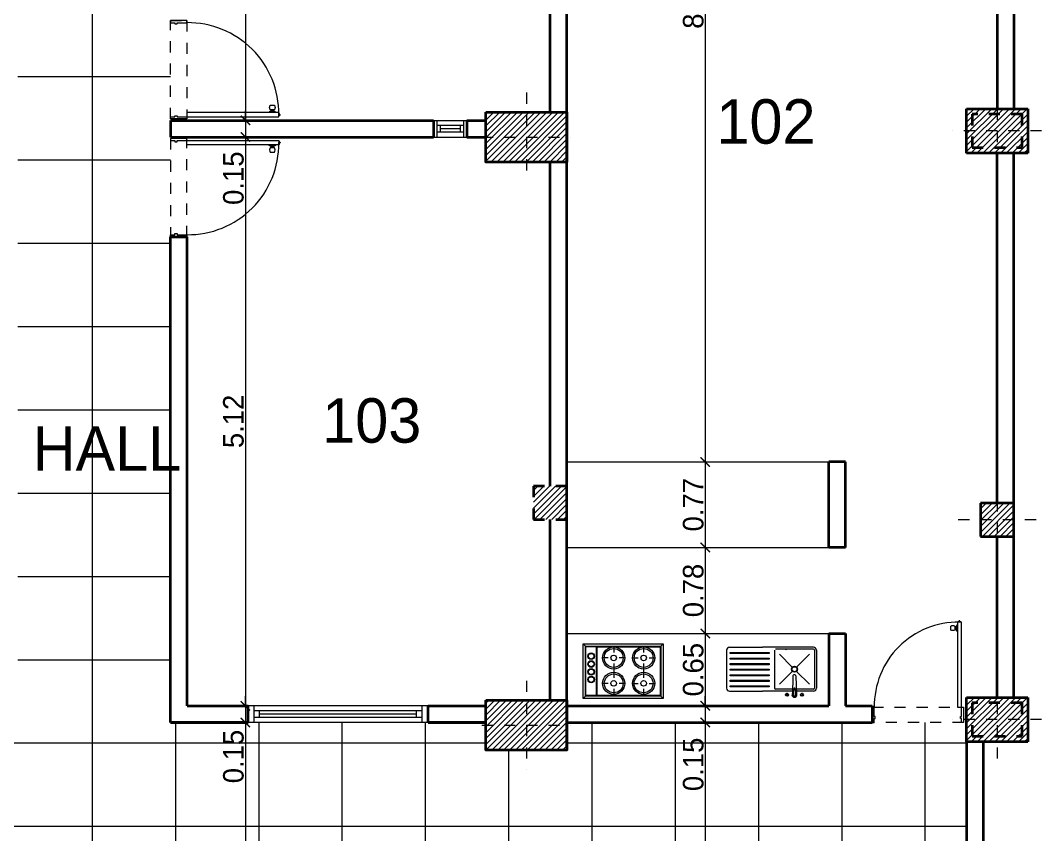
# Model space of a CAD drawing. Header units: millimetres. Extents: x 189.5 to 285.5, y -15 to 51.
# Drawn here: x 243.07 to 252.26, y 28.8 to 36.13 of the extents above; entities that cross this region are included whole.
import ezdxf
from ezdxf.enums import TextEntityAlignment as Align

# ---------------------------------------------------------------- set-up
doc = ezdxf.new("R2010")
doc.units = ezdxf.units.MM
doc.header["$LTSCALE"] = 0.005
doc.header["$MEASUREMENT"] = 0
doc.linetypes.add('ACAD_ISO02W100', pattern=[15, 12, -3])
doc.linetypes.add('ACAD_ISO10W100', pattern=[18, 12, -3, 0, -3])
for name, color, linetype, lineweight in [('Aux', 1, 'Continuous', 9), ('columna', 6, 'Continuous', 40), ('cotas', 1, 'Continuous', 15), ('ejes', 1, 'ACAD_ISO10W100', 9), ('Hatch', 11, 'Continuous', 9), ('muebles', 2, 'Continuous', 20), ('muro', 5, 'Continuous', 40), ('proy', 1, 'ACAD_ISO02W100', 9), ('pu-ven', 2, 'Continuous', 20), ('reforzamiento', 5, 'ACAD_ISO10W100', 40)]:
    doc.layers.add(name, color=color, linetype=linetype, lineweight=lineweight)
doc.layers.add('text', color=1, linetype='Continuous')
doc.styles.get("Standard").update_dxf_attribs({"font": 'ERASMD.TTF', "height": 0.185})
doc.dimstyles.get("Standard").update_dxf_attribs({"dimtxt": 0.15, "dimasz": 0.085, "dimexe": 0.07, "dimexo": 0.4, "dimgap": 0.015, "dimtad": 1, "dimzin": 1, "dimdsep": 46, "dimtxsty": 'Standard', "dimblk": 'ARCHTICK', "dimcen": 0, "dimclrd": 256, "dimclre": 256, "dimclrt": 2, "dimadec": 0, "dimazin": 0, "dimtfac": 1, "dimtix": 1, "dimtmove": 0, "dimatfit": 0, "dimfxl": 1, "dimlwd": -1, "dimlwe": -1, "dimarcsym": 0})
pattern_1 = [(45, (-337.533465, 81.375706), (-0.0265165043, 0.0265165043), [])]

# ---------------------------------------------------------------- blocks, each defined once
blk = doc.blocks.new('_ArchTick')
at = {"color": 0, "linetype": 'ByBlock', "const_width": 0.15}
blk.add_lwpolyline([(-0.5, -0.5), (0.5, 0.5)], dxfattribs=at)
blk = doc.blocks.new('*D171')
at = {"layer": 'cotas', "transparency": 16777216}
for p, q in [((249.2253, 40.4363), (249.3052, 40.4363)), ((249.2352, 40.4363), (249.2352, 32.1563)), ((249.1315, 32.1563), (249.3052, 32.1563))]:
    blk.add_line(p, q, dxfattribs=at)
at = {"layer": 'Defpoints', "color": 0, "transparency": 16777216}
for p in [(248.8253, 40.4363), (248.7315, 32.1563), (249.2352, 32.1563)]:
    blk.add_point(p, dxfattribs=at)
at = {"layer": 'cotas', "transparency": 16777216, "xscale": 0.085, "yscale": 0.085, "zscale": 0.085}
for p, rotation in [((249.2352, 40.4363), 90), ((249.2352, 32.1563), 270)]:
    blk.add_blockref('_ArchTick', p, dxfattribs=dict(at, rotation=rotation))
at = {"layer": 'cotas', "color": 2, "transparency": 16777216, "insert": (249.1277, 36.2963), "char_height": 0.185, "attachment_point": 5, "rotation": 90}
blk.add_mtext('8.28', dxfattribs=at)
blk = doc.blocks.new('*D172')
at = {"layer": 'cotas', "transparency": 16777216}
for p, q in [((249.1315, 32.1563), (249.3052, 32.1563)), ((249.2352, 32.1563), (249.2352, 31.3863)), ((249.1315, 31.3863), (249.3052, 31.3863))]:
    blk.add_line(p, q, dxfattribs=at)
at = {"layer": 'Defpoints', "color": 0, "transparency": 16777216}
for p in [(248.7315, 32.1563), (248.7315, 31.3863), (249.2352, 31.3863)]:
    blk.add_point(p, dxfattribs=at)
at = {"layer": 'cotas', "transparency": 16777216, "xscale": 0.085, "yscale": 0.085, "zscale": 0.085}
for p, rotation in [((249.2352, 32.1563), 90), ((249.2352, 31.3863), 270)]:
    blk.add_blockref('_ArchTick', p, dxfattribs=dict(at, rotation=rotation))
at = {"layer": 'cotas', "color": 2, "transparency": 16777216, "insert": (249.1277, 31.7713), "char_height": 0.185, "attachment_point": 5, "rotation": 90}
blk.add_mtext('0.77', dxfattribs=at)
blk = doc.blocks.new('*D173')
at = {"layer": 'cotas', "transparency": 16777216}
for p, q in [((249.1315, 31.3863), (249.3052, 31.3863)), ((249.2352, 31.3863), (249.2352, 30.6113)), ((249.1315, 30.6113), (249.3052, 30.6113))]:
    blk.add_line(p, q, dxfattribs=at)
at = {"layer": 'Defpoints', "color": 0, "transparency": 16777216}
for p in [(248.7315, 31.3863), (248.7315, 30.6113), (249.2352, 30.6113)]:
    blk.add_point(p, dxfattribs=at)
at = {"layer": 'cotas', "transparency": 16777216, "xscale": 0.085, "yscale": 0.085, "zscale": 0.085}
for p, rotation in [((249.2352, 31.3863), 90), ((249.2352, 30.6113), 270)]:
    blk.add_blockref('_ArchTick', p, dxfattribs=dict(at, rotation=rotation))
at = {"layer": 'cotas', "color": 2, "transparency": 16777216, "insert": (249.1277, 30.9988), "char_height": 0.185, "attachment_point": 5, "rotation": 90}
blk.add_mtext('0.78', dxfattribs=at)
blk = doc.blocks.new('*D174')
at = {"layer": 'cotas', "transparency": 16777216}
for p, q in [((249.1315, 30.6113), (249.3052, 30.6113)), ((249.2352, 30.6113), (249.2352, 29.9613)), ((249.1315, 29.9613), (249.3052, 29.9613))]:
    blk.add_line(p, q, dxfattribs=at)
at = {"layer": 'Defpoints', "color": 0, "transparency": 16777216}
for p in [(248.7315, 30.6113), (248.7315, 29.9613), (249.2352, 29.9613)]:
    blk.add_point(p, dxfattribs=at)
at = {"layer": 'cotas', "transparency": 16777216, "xscale": 0.085, "yscale": 0.085, "zscale": 0.085}
for p, rotation in [((249.2352, 30.6113), 90), ((249.2352, 29.9613), 270)]:
    blk.add_blockref('_ArchTick', p, dxfattribs=dict(at, rotation=rotation))
at = {"layer": 'cotas', "color": 2, "transparency": 16777216, "insert": (249.1277, 30.2863), "char_height": 0.185, "attachment_point": 5, "rotation": 90}
blk.add_mtext('0.65', dxfattribs=at)
blk = doc.blocks.new('*D175')
at = {"layer": 'cotas', "transparency": 16777216}
for p, q in [((249.2352, 29.9613), (249.2352, 30.0463)), ((249.1315, 29.9613), (249.3052, 29.9613)), ((249.2352, 29.9613), (249.2352, 29.8113)), ((249.1315, 29.8113), (249.3052, 29.8113)), ((249.2352, 29.8113), (249.2352, 29.7263))]:
    blk.add_line(p, q, dxfattribs=at)
at = {"layer": 'Defpoints', "color": 0, "transparency": 16777216}
for p in [(248.7315, 29.9613), (248.7315, 29.8113), (249.2352, 29.8113)]:
    blk.add_point(p, dxfattribs=at)
at = {"layer": 'cotas', "transparency": 16777216, "xscale": 0.085, "yscale": 0.085, "zscale": 0.085}
for p, rotation in [((249.2352, 29.9613), 270), ((249.2352, 29.8113), 90)]:
    blk.add_blockref('_ArchTick', p, dxfattribs=dict(at, rotation=rotation))
at = {"layer": 'cotas', "color": 2, "transparency": 16777216, "insert": (249.1277, 29.4339), "char_height": 0.185, "attachment_point": 5, "rotation": 90}
blk.add_mtext('0.15', dxfattribs=at)
blk = doc.blocks.new('*D176')
at = {"layer": 'cotas', "transparency": 16777216}
for p, q in [((249.1315, 29.8113), (249.3052, 29.8113)), ((249.2352, 29.8113), (249.2352, 26.8806)), ((248.639, 26.8806), (249.3052, 26.8806))]:
    blk.add_line(p, q, dxfattribs=at)
at = {"layer": 'Defpoints', "color": 0, "transparency": 16777216}
for p in [(248.7315, 29.8113), (248.239, 26.8806), (249.2352, 26.8806)]:
    blk.add_point(p, dxfattribs=at)
at = {"layer": 'cotas', "transparency": 16777216, "xscale": 0.085, "yscale": 0.085, "zscale": 0.085}
for p, rotation in [((249.2352, 29.8113), 90), ((249.2352, 26.8806), 270)]:
    blk.add_blockref('_ArchTick', p, dxfattribs=dict(at, rotation=rotation))
at = {"layer": 'cotas', "color": 2, "transparency": 16777216, "insert": (249.1277, 28.3459), "char_height": 0.185, "attachment_point": 5, "rotation": 90}
blk.add_mtext('2.93', dxfattribs=at)
blk = doc.blocks.new('*D180')
at = {"layer": 'cotas', "transparency": 16777216}
for p, q in [((245.0943, 40.4363), (245.0943, 35.2313)), ((245.2296, 40.4363), (245.1643, 40.4363)), ((245.2047, 35.2313), (245.1643, 35.2313))]:
    blk.add_line(p, q, dxfattribs=at)
at = {"layer": 'Defpoints', "color": 0, "transparency": 16777216}
for p in [(244.8296, 40.4363), (244.8047, 35.2313), (245.0943, 35.2313)]:
    blk.add_point(p, dxfattribs=at)
at = {"layer": 'cotas', "transparency": 16777216, "xscale": 0.085, "yscale": 0.085, "zscale": 0.085}
for p, rotation in [((245.0943, 40.4363), 90), ((245.0943, 35.2313), 270)]:
    blk.add_blockref('_ArchTick', p, dxfattribs=dict(at, rotation=rotation))
at = {"layer": 'cotas', "color": 2, "transparency": 16777216, "insert": (244.9868, 37.5409), "char_height": 0.185, "attachment_point": 5, "rotation": 90}
blk.add_mtext('5.21', dxfattribs=at)
blk = doc.blocks.new('*D181')
at = {"layer": 'cotas', "transparency": 16777216}
for p, q in [((245.0943, 35.2313), (245.0943, 35.3163)), ((245.0943, 35.2313), (245.0943, 35.0813)), ((245.2047, 35.2313), (245.1643, 35.2313)), ((245.0943, 35.0813), (245.0943, 34.9963)), ((245.2047, 35.0813), (245.1643, 35.0813))]:
    blk.add_line(p, q, dxfattribs=at)
at = {"layer": 'Defpoints', "color": 0, "transparency": 16777216}
for p in [(244.8047, 35.2313), (244.8047, 35.0813), (245.0943, 35.0813)]:
    blk.add_point(p, dxfattribs=at)
at = {"layer": 'cotas', "transparency": 16777216, "xscale": 0.085, "yscale": 0.085, "zscale": 0.085}
for p, rotation in [((245.0943, 35.2313), 270), ((245.0943, 35.0813), 90)]:
    blk.add_blockref('_ArchTick', p, dxfattribs=dict(at, rotation=rotation))
at = {"layer": 'cotas', "color": 2, "transparency": 16777216, "insert": (244.9868, 34.7105), "char_height": 0.185, "attachment_point": 5, "rotation": 90}
blk.add_mtext('0.15', dxfattribs=at)
blk = doc.blocks.new('*D182')
at = {"layer": 'cotas', "transparency": 16777216}
for p, q in [((245.0943, 35.0813), (245.0943, 29.9613)), ((245.2047, 35.0813), (245.1643, 35.0813)), ((245.244, 29.9613), (245.1643, 29.9613))]:
    blk.add_line(p, q, dxfattribs=at)
at = {"layer": 'Defpoints', "color": 0, "transparency": 16777216}
for p in [(244.8047, 35.0813), (244.844, 29.9613), (245.0943, 29.9613)]:
    blk.add_point(p, dxfattribs=at)
at = {"layer": 'cotas', "transparency": 16777216, "xscale": 0.085, "yscale": 0.085, "zscale": 0.085}
for p, rotation in [((245.0943, 35.0813), 90), ((245.0943, 29.9613), 270)]:
    blk.add_blockref('_ArchTick', p, dxfattribs=dict(at, rotation=rotation))
at = {"layer": 'cotas', "color": 2, "transparency": 16777216, "insert": (244.9868, 32.5213), "char_height": 0.185, "attachment_point": 5, "rotation": 90}
blk.add_mtext('5.12', dxfattribs=at)
blk = doc.blocks.new('*D183')
at = {"layer": 'cotas', "transparency": 16777216}
for p, q in [((245.0943, 29.9613), (245.0943, 30.0463)), ((245.0943, 29.9613), (245.0943, 29.8113)), ((245.244, 29.9613), (245.1643, 29.9613)), ((245.0943, 29.8113), (245.0943, 29.7263)), ((245.244, 29.8113), (245.1643, 29.8113))]:
    blk.add_line(p, q, dxfattribs=at)
at = {"layer": 'Defpoints', "color": 0, "transparency": 16777216}
for p in [(244.844, 29.9613), (244.844, 29.8113), (245.0943, 29.8113)]:
    blk.add_point(p, dxfattribs=at)
at = {"layer": 'cotas', "transparency": 16777216, "xscale": 0.085, "yscale": 0.085, "zscale": 0.085}
for p, rotation in [((245.0943, 29.9613), 270), ((245.0943, 29.8113), 90)]:
    blk.add_blockref('_ArchTick', p, dxfattribs=dict(at, rotation=rotation))
at = {"layer": 'cotas', "color": 2, "transparency": 16777216, "insert": (244.9868, 29.5043), "char_height": 0.185, "attachment_point": 5, "rotation": 90}
blk.add_mtext('0.15', dxfattribs=at)
blk = doc.blocks.new('*D184')
at = {"layer": 'cotas', "transparency": 16777216}
for p, q in [((245.0943, 29.8113), (245.0943, 26.5863)), ((245.244, 29.8113), (245.1643, 29.8113)), ((244.5995, 26.5863), (245.1643, 26.5863))]:
    blk.add_line(p, q, dxfattribs=at)
at = {"layer": 'Defpoints', "color": 0, "transparency": 16777216}
for p in [(244.844, 29.8113), (244.1995, 26.5863), (245.0943, 26.5863)]:
    blk.add_point(p, dxfattribs=at)
at = {"layer": 'cotas', "transparency": 16777216, "xscale": 0.085, "yscale": 0.085, "zscale": 0.085}
for p, rotation in [((245.0943, 29.8113), 90), ((245.0943, 26.5863), 270)]:
    blk.add_blockref('_ArchTick', p, dxfattribs=dict(at, rotation=rotation))
at = {"layer": 'cotas', "color": 2, "transparency": 16777216, "insert": (244.9868, 28.1988), "char_height": 0.185, "attachment_point": 5, "rotation": 90}
blk.add_mtext('3.23', dxfattribs=at)

msp = doc.modelspace()

# ---------------------------------------------------------------- hatches: boundary and pattern name
at = {"layer": 'Hatch'}
h = msp.add_hatch(dxfattribs=at)
h.set_pattern_fill('NET', color=256, scale=6, style=0)
h.set_pattern_definition([(0, (-337.5335, 81.3757), (0, 0.75), []), (90, (-337.5335, 81.3757), (-0.75, 5e-17), [])])
h.paths.add_polyline_path([(251.589, 29.6363), (251.589, 29.8113), (251.5421, 29.8113), (250.739, 29.8113), (247.989, 29.8113), (247.989, 29.5613), (247.259, 29.5613), (247.259, 29.8113), (246.739, 29.8113), (245.119, 29.8113), (244.419, 29.8113), (244.419, 34.2019), (244.4194, 34.2019), (244.4194, 35.0813), (244.419, 35.0813), (244.419, 35.2313), (244.4194, 35.2436), (244.4194, 35.2633), (244.4194, 36.1313), (244.419, 36.1313), (244.419, 40.4363), (243.044, 40.4363), (243.044, 36.3343), (243.0435, 36.322), (243.0435, 36.3022), (243.0435, 35.4343), (243.044, 35.4343), (243.044, 29.8113), (241.044, 29.8113), (241.0264, 29.8113), (240.2542, 29.8113), (239.109, 29.8113), (239.109, 29.5613), (238.379, 29.5613), (238.379, 29.6602), (238.3614, 29.6602), (237.5892, 29.6602), (237.5892, 29.6613), (234.1944, 29.6613), (234.1944, 29.5863), (234.1949, 29.4603), (234.1948, 29.4603), (234.1948, 27.0503), (234.1948, 26.7863), (234.1921, 25.9187), (234.1921, 23.7613), (234.1921, 23.2863), (234.1921, 23.1863), (234.764, 23.1863), (234.764, 23.1864), (234.784, 23.1864), (234.784, 24.3926), (234.824, 24.3926), (234.824, 24.3876, -0.361107), (235.9877, 23.1864, -0.36511), (237.154, 24.3896), (237.154, 24.3926), (237.169, 24.3926), (237.169, 24.394, -1.126482), (237.1857, 24.3926), (237.214, 24.3926), (237.214, 24.8313), (237.214, 24.8613), (237.214, 24.9613), (237.214, 25.5313), (237.214, 26.7863), (238.394, 26.7863), (238.394, 26.8863), (239.094, 26.8863), (239.094, 26.7794), (239.694, 26.7794), (239.694, 26.7863), (240.994, 26.7863), (240.994, 26.5863), (242.094, 26.5863), (242.094, 27.0898, -0.414214), (242.069, 27.1148, -1), (242.119, 27.1148, -0.414214), (242.094, 27.0898), (242.094, 26.5863), (243.294, 26.5863), (243.319, 26.5863), (243.319, 26.5363), (243.969, 26.5363), (243.969, 26.5863), (243.994, 26.5863), (245.494, 26.5863), (245.494, 26.7863), (247.539, 26.7863), (247.539, 26.8863), (248.239, 26.8863), (248.239, 26.4863), (248.189, 26.4863), (248.189, 23.1863), (248.709, 23.1863), (248.709, 24.2908), (248.6948, 24.3191, -0.533094), (248.6252, 24.3308, -0.533094), (248.6948, 24.3426), (248.709, 24.3708), (248.709, 24.3925), (248.749, 24.3925), (248.749, 24.3876, -0.361107), (249.9127, 23.1863, -0.36511), (251.079, 24.3895), (251.079, 24.3925), (251.094, 24.3925), (251.094, 24.3939, -1.126482), (251.1107, 24.3925), (251.119, 24.3925), (251.119, 24.3708), (251.1331, 24.3426, -0.533094), (251.2027, 24.3308, -0.533094), (251.1331, 24.3191), (251.119, 24.2908), (251.119, 23.2863), (251.639, 23.2863), (251.639, 26.4363), (251.589, 26.4363), (251.589, 26.8363), (251.589, 26.8563), (251.589, 27.7363)])
h.paths.add_polyline_path([(237.1758, 24.386, -0.994515), (237.1789, 24.4026, -1.001182), (237.1759, 24.386, -0.002159)], flags=17)
h.paths.add_polyline_path([(248.7027, 24.3308, -0.645497), (248.6252, 24.3308, -0.645497)], flags=17)
h.paths.add_polyline_path([(251.1012, 24.3858, -0.00258), (251.1011, 24.3858, -0.008851), (251.1008, 24.3859, -363.638745), (251.1009, 24.3859, -115.199199)], flags=17)
h.paths.add_polyline_path([(251.2027, 24.3308, -0.645497), (251.1252, 24.3308, -0.645497)], flags=16)
h.paths.add_polyline_path([(251.119, 24.39), (251.084, 24.39, 0.366205), (249.9127, 23.1863), (251.119, 23.1863)], flags=16)
h.paths.add_polyline_path([(251.0648, 24.3426), (251.074, 24.3608), (251.074, 24.3008), (251.0648, 24.3191, -0.533094), (250.9952, 24.3308, -0.533094)], flags=0)
h.paths.add_polyline_path([(251.064, 24.3208), (251.054, 24.3208), (251.054, 24.3008), (251.064, 24.3008)], flags=0)
h.paths.add_polyline_path([(248.814, 24.3789), (248.814, 24.3108, -0.337682), (248.7631, 24.3191), (248.749, 24.2908), (248.749, 23.1863), (249.9127, 23.1863, 0.34701)], flags=16)
h.paths.add_polyline_path([(251.109, 23.0963), (251.119, 23.0963), (251.119, 23.1863), (248.709, 23.1863), (248.709, 23.0963), (248.719, 23.0963), (248.719, 23.0763), (248.709, 23.0763), (248.709, 22.9863), (251.119, 22.9863), (251.119, 23.0763), (251.109, 23.0763)])
h.paths.add_polyline_path([(237.194, 24.3901), (237.159, 24.3901, 0.366205), (235.9877, 23.1864), (237.154, 23.1864), (237.194, 23.1864)], flags=17)
h.paths.add_polyline_path([(237.1398, 24.3426), (237.149, 24.3609), (237.149, 24.3009), (237.1398, 24.3192, -0.533094), (237.0702, 24.3309, -0.533094)], flags=16)
h.paths.add_polyline_path([(237.139, 24.3209), (237.129, 24.3209), (237.129, 24.3009), (237.139, 24.3009)], flags=16)
h.paths.add_polyline_path([(234.889, 24.3789), (234.889, 24.3109, -0.337682), (234.8381, 24.3192), (234.824, 24.2909), (234.824, 23.1864), (235.9877, 23.1864, 0.34701)], flags=16)
h.paths.add_polyline_path([(237.184, 23.0964), (237.194, 23.0964), (237.194, 23.1863), (234.784, 23.1863), (234.784, 23.0964), (234.794, 23.0964), (234.794, 23.0764), (234.794, 23.0763), (234.784, 23.0763), (234.784, 22.9864), (237.194, 22.9864), (237.194, 23.0763), (237.184, 23.0763)])
h.paths.add_polyline_path([(243.4103, 38.1902), (244.0526, 38.1902), (244.0526, 37.9067), (243.4103, 37.9067)], flags=24)
h.paths.add_polyline_path([(248.983, 29.1406), (248.983, 29.7272), (249.2665, 29.7272), (249.2665, 29.1406)], flags=24)
h.paths.add_polyline_path([(248.983, 28.0303), (248.983, 28.6616), (249.2665, 28.6616), (249.2665, 28.0303)], flags=24)
h.paths.add_polyline_path([(248.983, 24.7316), (248.983, 25.3353), (249.2665, 25.3353), (249.2665, 24.7316)], flags=24)
h.paths.add_polyline_path([(244.8421, 29.211), (244.8421, 29.7976), (245.1256, 29.7976), (245.1256, 29.211)], flags=24)
h.paths.add_polyline_path([(244.8421, 27.8981), (244.8421, 28.4994), (245.1256, 28.4994), (245.1256, 27.8981)], flags=24)
h.paths.add_polyline_path([(239.7537, 27.9787), (239.7537, 28.612), (240.0372, 28.612), (240.0372, 27.9787)], flags=24)
h = msp.add_hatch(dxfattribs=at)
h.set_pattern_fill('ANSI31', color=256, scale=0.3, style=0)
h.set_pattern_definition(pattern_1)
h.paths.add_polyline_path([(251.864, 35.3363), (251.589, 35.3363), (251.589, 35.1363), (251.639, 35.1363), (251.639, 35.2863), (251.864, 35.2863)])
h.paths.add_polyline_path([(251.864, 35.2863), (251.639, 35.2863), (251.639, 35.1363), (251.864, 35.1363)])
h.paths.add_polyline_path([(251.864, 35.1363), (251.639, 35.1363), (251.639, 34.9863), (251.864, 34.9863)])
h.paths.add_polyline_path([(251.864, 34.9863), (251.639, 34.9863), (251.639, 35.1363), (251.589, 35.1363), (251.589, 34.9363), (251.864, 34.9363)])
h.paths.add_polyline_path([(252.139, 35.1363), (252.089, 35.1363), (252.089, 34.9863), (251.864, 34.9863), (251.864, 34.9363), (252.139, 34.9363)])
h.paths.add_polyline_path([(252.089, 35.1363), (251.864, 35.1363), (251.864, 34.9863), (252.089, 34.9863)])
h.paths.add_polyline_path([(252.089, 35.2863), (251.864, 35.2863), (251.864, 35.1363), (252.089, 35.1363)], flags=16)
h.paths.add_polyline_path([(252.139, 35.3363), (251.864, 35.3363), (251.864, 35.2863), (252.089, 35.2863), (252.089, 35.1363), (252.139, 35.1363)])
h = msp.add_hatch(dxfattribs=at)
h.set_pattern_fill('ANSI31', color=256, scale=0.3, style=0)
h.set_pattern_definition(pattern_1)
h.paths.add_polyline_path([(247.989, 35.3063), (247.259, 35.3063), (247.259, 34.8563), (247.989, 34.8563)])
h = msp.add_hatch(dxfattribs=at)
h.set_pattern_fill('ANSI31', color=256, scale=0.3, style=0)
h.set_pattern_definition(pattern_1)
h.paths.add_polyline_path([(247.989, 31.9381), (247.689, 31.9381), (247.689, 31.6381), (247.989, 31.6381)])
h = msp.add_hatch(dxfattribs=at)
h.set_pattern_fill('ANSI31', color=256, scale=0.3, style=0)
h.set_pattern_definition(pattern_1)
h.paths.add_polyline_path([(251.864, 31.7863), (251.714, 31.7863), (251.714, 31.6363), (251.864, 31.6363)])
h.paths.add_polyline_path([(252.014, 31.7863), (251.864, 31.7863), (251.864, 31.6363), (252.014, 31.6363)])
h.paths.add_polyline_path([(252.014, 31.6363), (251.864, 31.6363), (251.864, 31.4863), (252.014, 31.4863)])
h.paths.add_polyline_path([(251.864, 31.6363), (251.714, 31.6363), (251.714, 31.4863), (251.864, 31.4863)])
h = msp.add_hatch(dxfattribs=at)
h.set_pattern_fill('ANSI31', color=256, scale=0.3, style=0)
h.set_pattern_definition(pattern_1)
h.paths.add_polyline_path([(247.624, 30.0113), (247.259, 30.0113), (247.259, 29.7863), (247.624, 29.7863)])
h.paths.add_polyline_path([(247.989, 30.0113), (247.624, 30.0113), (247.624, 29.7863), (247.989, 29.7863)])
h.paths.add_polyline_path([(247.989, 29.7863), (247.624, 29.7863), (247.624, 29.5613), (247.989, 29.5613)])
h.paths.add_polyline_path([(247.624, 29.7863), (247.259, 29.7863), (247.259, 29.5613), (247.624, 29.5613)])
h = msp.add_hatch(dxfattribs=at)
h.set_pattern_fill('ANSI31', color=256, scale=0.3, style=0)
h.set_pattern_definition(pattern_1)
h.paths.add_polyline_path([(252.139, 30.0363), (251.589, 30.0363), (251.589, 29.8363), (251.639, 29.8363), (251.639, 29.9863), (252.089, 29.9863), (252.089, 29.8363), (252.139, 29.8363)])
h.paths.add_polyline_path([(251.864, 29.9863), (251.639, 29.9863), (251.639, 29.8363), (251.864, 29.8363)], flags=17)
h.paths.add_polyline_path([(252.089, 29.9863), (251.864, 29.9863), (251.864, 29.8363), (252.089, 29.8363)], flags=16)
h.paths.add_polyline_path([(252.089, 29.8363), (251.864, 29.8363), (251.864, 29.6863), (252.089, 29.6863)], flags=16)
h.paths.add_polyline_path([(251.864, 29.8363), (251.639, 29.8363), (251.639, 29.6863), (251.864, 29.6863)], flags=17)
h.paths.add_polyline_path([(251.864, 29.6863), (251.639, 29.6863), (251.639, 29.8363), (251.589, 29.8363), (251.589, 29.6363), (251.864, 29.6363)])
h.paths.add_polyline_path([(252.139, 29.8363), (252.089, 29.8363), (252.089, 29.6863), (251.864, 29.6863), (251.864, 29.6363), (252.139, 29.6363)])

# ---------------------------------------------------------------- linework, layer by layer
at = {"layer": 'Aux'}
for p, q in [((245.3973, 35.288), (245.3993, 35.288)), ((245.3973, 35.2781), (245.4071, 35.2781)), ((247.029, 35.1863), (246.849, 35.1863)), ((247.029, 35.1263), (246.849, 35.1263)), ((245.3973, 35.0345), (245.4071, 35.0345)), ((245.3973, 35.0246), (245.3993, 35.0246)), ((251.5193, 30.7171), (251.5193, 30.719)), ((251.5284, 30.7171), (251.5284, 30.7263)), ((248.1555, 30.4976), (248.1355, 30.5176)), ((248.1355, 30.0276), (248.1355, 30.5176)), ((248.1355, 30.5176), (248.8555, 30.5176)), ((248.1555, 30.4976), (248.8355, 30.4976)), ((248.1555, 30.0476), (248.1555, 30.4976)), ((248.2555, 30.4926), (248.1605, 30.4926)), ((248.1605, 30.0526), (248.1605, 30.4926)), ((248.2555, 30.0526), (248.2555, 30.4926)), ((248.2605, 30.4926), (248.8305, 30.4926)), ((248.2605, 30.0526), (248.2605, 30.4926)), ((248.4105, 30.4926), (248.4105, 30.4421)), ((248.6805, 30.4926), (248.6805, 30.4421)), ((248.8305, 30.4926), (248.8305, 30.0526)), ((248.8355, 30.4976), (248.8555, 30.5176)), ((248.8355, 30.4976), (248.8355, 30.0476)), ((248.8555, 30.5176), (248.8555, 30.0276)), ((249.4267, 30.4613), (249.4267, 30.1193)), ((249.4267, 30.4613), (249.4267, 30.1193)), ((249.4537, 30.4883), (249.7503, 30.4883)), ((249.4593, 30.4308), (249.4593, 30.4408)), ((249.4593, 30.4408), (249.8093, 30.4408)), ((250.2093, 30.4883), (249.7503, 30.4883)), ((249.8093, 30.4408), (249.8093, 30.4308)), ((249.8583, 30.4613), (249.8583, 30.1193)), ((249.8583, 30.4613), (249.8583, 30.1193)), ((250.2093, 30.4703), (249.8673, 30.4703)), ((250.2183, 30.4613), (250.2183, 30.1193)), ((250.2363, 30.4613), (250.2363, 30.1193)), ((248.3605, 30.3921), (248.3105, 30.3921)), ((248.5105, 30.3921), (248.4605, 30.3921)), ((248.5805, 30.3921), (248.6305, 30.3921)), ((248.7305, 30.3921), (248.7805, 30.3921)), ((249.8093, 30.4308), (249.4593, 30.4308)), ((249.4593, 30.3808), (249.4593, 30.3908)), ((249.4593, 30.3908), (249.8093, 30.3908)), ((249.8093, 30.3808), (249.4593, 30.3808)), ((249.8093, 30.3908), (249.8093, 30.3808)), ((250.0192, 30.3094), (249.9033, 30.4253)), ((250.0574, 30.3094), (250.1733, 30.4253)), ((248.4105, 30.3421), (248.4105, 30.2126)), ((248.6805, 30.3421), (248.6805, 30.2126)), ((249.4593, 30.3308), (249.4593, 30.3408)), ((249.4593, 30.3408), (249.8093, 30.3408)), ((249.8093, 30.3308), (249.4593, 30.3308)), ((249.4593, 30.2808), (249.4593, 30.2908)), ((249.4593, 30.2908), (249.8093, 30.2908)), ((249.8093, 30.2808), (249.4593, 30.2808)), ((249.8093, 30.3408), (249.8093, 30.3308)), ((249.8093, 30.2908), (249.8093, 30.2808)), ((250.0192, 30.2712), (249.9033, 30.1553)), ((250.0192, 30.2712), (249.9033, 30.1553)), ((250.0574, 30.2712), (250.1733, 30.1553)), ((250.0574, 30.2712), (250.1733, 30.1553)), ((248.3605, 30.1626), (248.3112, 30.1626)), ((248.5112, 30.1626), (248.4605, 30.1626)), ((248.5798, 30.1626), (248.6305, 30.1626)), ((248.7305, 30.1626), (248.7798, 30.1626)), ((249.4593, 30.2308), (249.4593, 30.2408)), ((249.4593, 30.2408), (249.8093, 30.2408)), ((249.4593, 30.2308), (249.4593, 30.2408)), ((249.4593, 30.2408), (249.8093, 30.2408)), ((249.8093, 30.2308), (249.4593, 30.2308)), ((249.8093, 30.2308), (249.4593, 30.2308)), ((249.4593, 30.1808), (249.4593, 30.1908)), ((249.4593, 30.1908), (249.8093, 30.1908)), ((249.8093, 30.1808), (249.4593, 30.1808)), ((249.8093, 30.2408), (249.8093, 30.2308)), ((249.8093, 30.2408), (249.8093, 30.2308)), ((249.8093, 30.1908), (249.8093, 30.1808)), ((250.0246, 30.2317), (250.0203, 30.0609)), ((250.0246, 30.2317), (250.0203, 30.0609)), ((250.0431, 30.2405), (250.0336, 30.2405)), ((250.0431, 30.2405), (250.0336, 30.2405)), ((250.052, 30.2317), (250.0563, 30.0609)), ((250.052, 30.2317), (250.0563, 30.0609)), ((248.4105, 30.1126), (248.4105, 30.0526)), ((248.6805, 30.1126), (248.6805, 30.0526)), ((249.4537, 30.0923), (249.7503, 30.0923)), ((249.4593, 30.1308), (249.4593, 30.1408)), ((249.4593, 30.1408), (249.8093, 30.1408)), ((249.8093, 30.1308), (249.4593, 30.1308)), ((250.0211, 30.0923), (249.7503, 30.0923)), ((249.8093, 30.1408), (249.8093, 30.1308)), ((250.0216, 30.1103), (249.8673, 30.1103)), ((250.2093, 30.1103), (250.0551, 30.1103)), ((250.2093, 30.0923), (250.0555, 30.0923)), ((248.1555, 30.0476), (248.1355, 30.0276)), ((248.8555, 30.0276), (248.1355, 30.0276)), ((248.8355, 30.0476), (248.1555, 30.0476)), ((248.2555, 30.0526), (248.1605, 30.0526)), ((248.8305, 30.0526), (248.2605, 30.0526)), ((248.8355, 30.0476), (248.8555, 30.0276)), ((246.6831, 29.9163), (245.169, 29.9163)), ((246.6831, 29.8563), (245.169, 29.8563))]:
    msp.add_line(p, q, dxfattribs=at)
for points in [[(245.3661, 35.3077), (245.3463, 35.3175), (245.3266, 35.3175), (245.3069, 35.3077)], [(245.3463, 35.3175), (245.3463, 35.3274), (245.3266, 35.3274), (245.3266, 35.3175)], [(245.3661, 35.3027), (245.3661, 35.3077), (245.3069, 35.3077), (245.3069, 35.3027)], [(245.3948, 35.2682), (245.3973, 35.2682), (245.3973, 35.2978), (245.3948, 35.2978)], [(245.3948, 35.0443), (245.3973, 35.0443), (245.3973, 35.0148), (245.3948, 35.0148)], [(245.3661, 35.0098), (245.3661, 35.0049), (245.3069, 35.0049), (245.3069, 35.0098)], [(245.3661, 35.0049), (245.3463, 34.9951), (245.3266, 34.9951), (245.3069, 35.0049)], [(245.3463, 34.9951), (245.3463, 34.9852), (245.3266, 34.9852), (245.3266, 34.9951)], [(251.5376, 30.7149), (251.5376, 30.7171), (251.5102, 30.7171), (251.5102, 30.7149)], [(251.4919, 30.67), (251.4828, 30.67), (251.4828, 30.6517), (251.4919, 30.6517)], [(251.5011, 30.6882), (251.4919, 30.67), (251.4919, 30.6517), (251.5011, 30.6335)], [(251.5056, 30.6882), (251.5011, 30.6882), (251.5011, 30.6335), (251.5056, 30.6335)]]:
    msp.add_lwpolyline(points, dxfattribs=at)
for points in [[(245.3562, 35.3274), (245.3168, 35.3274, -0.25), (245.3168, 35.3668), (245.3562, 35.3668, -0.25), (245.3562, 35.3274, -1)], [(245.3973, 35.2781), (245.4071, 35.2781, 0.457422), (245.3993, 35.288), (245.3973, 35.288)], [(245.3562, 34.9852), (245.3168, 34.9852, 0.25), (245.3168, 34.9458), (245.3562, 34.9458, 0.25), (245.3562, 34.9852, 1)], [(245.3973, 35.0345), (245.4071, 35.0345, -0.457422), (245.3993, 35.0246), (245.3973, 35.0246)], [(251.5284, 30.7171), (251.5284, 30.7263, 0.457422), (251.5193, 30.719), (251.5193, 30.7171)], [(251.4828, 30.6791), (251.4828, 30.6426, -0.25), (251.4463, 30.6426), (251.4463, 30.6791, -0.25), (251.4828, 30.6791, -1)]]:
    msp.add_lwpolyline(points, format="xyb", dxfattribs=at)
for centre, radius in [((244.5696, 35.2609), 0.00246), ((244.5696, 35.0517), 0.00246), ((248.4105, 30.3921), 0.1), ((248.4105, 30.3921), 0.085), ((248.6805, 30.3921), 0.1), ((248.6805, 30.3921), 0.085), ((248.208, 30.4072), 0.03), ((248.208, 30.3372), 0.03), ((248.208, 30.4072), 0.025), ((248.208, 30.3372), 0.025), ((248.4105, 30.3921), 0.025), ((248.6805, 30.3921), 0.025), ((248.2082, 30.2672), 0.03), ((248.2082, 30.2672), 0.025), ((248.4112, 30.1626), 0.1), ((248.6798, 30.1626), 0.1), ((250.0383, 30.2903), 0.027), ((250.0383, 30.2903), 0.027), ((250.0383, 30.2903), 0.0225), ((248.2082, 30.1972), 0.03), ((248.2082, 30.1972), 0.025), ((248.4112, 30.1626), 0.085), ((248.4105, 30.1626), 0.025), ((248.6798, 30.1626), 0.085), ((248.6805, 30.1626), 0.025), ((249.9715, 30.0605), 0.0135), ((250.1051, 30.0605), 0.0135), ((251.5444, 29.9505), 0.00228)]:
    msp.add_circle(centre, radius, dxfattribs=at)
for centre, radius, start, end in [((244.577, 35.2929), 0.8179, 359.2361, 90.7639), ((245.3989, 35.2796), 0.00834, 349.49898, 87.82064), ((244.577, 35.0197), 0.8179, 269.2361, 0.7639), ((245.3989, 35.033), 0.00834, 272.17936, 10.50102), ((251.5148, 29.9573), 0.7576, 89.2361, 180.7639), ((251.527, 30.7187), 0.00772, 79.49898, 177.82064), ((249.4537, 30.4613), 0.027, 90, 180), ((249.9688, 30.4613), 0.009, 90, 180), ((250.2093, 30.4613), 0.027, 0, 90), ((250.2093, 30.4613), 0.009, 0, 90), ((250.0336, 30.2315), 0.009, 90, 178.56611), ((250.0336, 30.2315), 0.009, 90, 178.56611), ((250.0431, 30.2315), 0.009, 1.43389, 90), ((250.0431, 30.2315), 0.009, 1.43389, 90), ((249.4537, 30.1193), 0.027, 180, 270), ((249.8673, 30.1193), 0.009, 180, 270), ((249.9737, 30.0642), 0.0095, 122.40202, 146.86971), ((249.9715, 30.0676), 0.00548, 90, 122.40202), ((249.9715, 30.0676), 0.00548, 57.59798, 90), ((249.9694, 30.0642), 0.0095, 33.13029, 57.59798), ((250.0383, 30.0605), 0.0225, 141.69621, 38.30379), ((250.3699, 30.0605), 0.3425, 175.76674, 180), ((250.2044, 30.0727), 0.1765, 169.86831, 175.76674), ((250.1022, 30.091), 0.0727, 156.66392, 169.86831), ((250.0383, 30.1185), 0.00318, 90, 156.66392), ((250.0383, 30.1185), 0.00318, 23.33608, 90), ((249.9745, 30.091), 0.0727, 10.13169, 23.33608), ((249.8723, 30.0727), 0.1765, 4.23326, 10.13169), ((249.7067, 30.0605), 0.3425, 0, 4.23326), ((250.1073, 30.0642), 0.0095, 122.40202, 146.86971), ((250.1051, 30.0676), 0.00548, 90, 122.40202), ((250.1051, 30.0676), 0.00548, 57.59798, 90), ((250.103, 30.0642), 0.0095, 33.13029, 57.59798), ((250.2093, 30.1193), 0.009, 270, 0), ((250.2093, 30.1193), 0.027, 270, 0), ((249.9825, 30.0605), 0.0192, 164.87256, 180), ((249.9715, 30.0605), 0.00821, 180, 0), ((249.9771, 30.0619), 0.0136, 146.86971, 164.87256), ((249.966, 30.0619), 0.0136, 15.12744, 33.13029), ((249.9605, 30.0605), 0.0192, 360, 15.12744), ((250.0383, 30.0605), 0.018, 180, 0), ((250.0383, 30.0605), 0.0109, 180, 0), ((250.1161, 30.0605), 0.0192, 164.87256, 180), ((250.1051, 30.0605), 0.00821, 180, 0), ((250.1107, 30.0619), 0.0136, 146.86971, 164.87256), ((250.0995, 30.0619), 0.0136, 15.12744, 33.13029), ((250.0941, 30.0605), 0.0192, 360, 15.12744)]:
    msp.add_arc(centre, radius, start, end, dxfattribs=at)
at = {"layer": 'columna', "linetype": 'ACAD_ISO02W100'}
for p, q in [((247.989, 34.9863), (247.989, 35.2863)), ((251.639, 35.2863), (251.639, 34.9863)), ((252.089, 35.2863), (251.639, 35.2863)), ((252.089, 34.9863), (252.089, 35.2863)), ((251.639, 34.9863), (252.089, 34.9863)), ((247.689, 31.9381), (247.689, 31.6381)), ((247.989, 31.9381), (247.689, 31.9381)), ((247.989, 31.6381), (247.989, 31.9381)), ((247.689, 31.6381), (247.989, 31.6381)), ((251.639, 29.9863), (251.639, 29.6863)), ((252.089, 29.9863), (251.639, 29.9863)), ((252.089, 29.6863), (252.089, 29.9863)), ((251.639, 29.6863), (252.089, 29.6863))]:
    msp.add_line(p, q, dxfattribs=at)
at = {"layer": 'columna'}
for p, q in [((247.989, 34.8863), (247.989, 35.2863)), ((251.714, 31.7863), (251.714, 31.4863)), ((252.014, 31.7863), (251.714, 31.7863)), ((252.014, 31.4863), (252.014, 31.7863)), ((251.714, 31.4863), (252.014, 31.4863)), ((247.989, 29.5863), (247.989, 29.9863))]:
    msp.add_line(p, q, dxfattribs=at)
for points in [[(247.259, 35.3063), (247.989, 35.3063), (247.989, 34.8563), (247.259, 34.8563)], [(247.259, 30.0113), (247.989, 30.0113), (247.989, 29.5613), (247.259, 29.5613)]]:
    msp.add_lwpolyline(points, close=True, dxfattribs=at)
at = {"layer": 'ejes'}
for p, q in [((251.864, 35.5363), (251.864, 34.7363)), ((247.624, 35.4813), (247.624, 34.6813)), ((252.264, 35.1363), (251.464, 35.1363)), ((247.224, 35.0813), (248.024, 35.0813)), ((251.864, 32.0113), (251.864, 31.2613)), ((252.214, 31.6363), (251.5139, 31.6363)), ((247.624, 30.1863), (247.624, 29.3863)), ((251.864, 29.9863), (251.864, 29.4363)), ((252.264, 29.8363), (251.464, 29.8363)), ((247.224, 29.7863), (248.024, 29.7863))]:
    msp.add_line(p, q, dxfattribs=at)
at = {"layer": 'muebles'}
for p, q in [((252.014, 34.9363), (251.914, 34.9363)), ((247.989, 32.1563), (250.349, 32.1563)), ((247.989, 31.3863), (250.349, 31.3863)), ((247.989, 30.6113), (250.349, 30.6113))]:
    msp.add_line(p, q, dxfattribs=at)
at = {"layer": 'muro'}
for p, q in [((247.989, 29.9863), (247.989, 40.2863)), ((247.839, 35.3063), (247.839, 40.1363)), ((244.419, 35.2313), (246.789, 35.2313)), ((244.419, 35.2313), (244.419, 35.0813)), ((246.789, 35.2313), (246.789, 35.0813)), ((247.089, 35.2313), (247.089, 35.0813)), ((247.089, 35.2313), (247.259, 35.2313)), ((244.419, 35.0813), (246.789, 35.0813)), ((247.089, 35.0813), (247.259, 35.0813)), ((247.839, 31.9381), (247.839, 34.8563)), ((244.419, 29.8113), (244.419, 34.1813)), ((244.419, 34.1813), (244.569, 34.1813)), ((244.569, 29.9613), (244.569, 34.1813)), ((250.349, 31.3863), (250.349, 32.1563)), ((250.499, 32.1563), (250.349, 32.1563)), ((250.499, 31.3863), (250.499, 32.1563)), ((247.839, 30.0113), (247.839, 31.6381)), ((250.499, 31.3863), (250.349, 31.3863)), ((250.349, 30.6113), (250.349, 29.9613)), ((250.349, 30.6113), (250.499, 30.6113)), ((250.499, 30.6113), (250.499, 29.9613)), ((245.119, 29.8113), (245.119, 29.9613)), ((246.739, 29.8113), (246.739, 29.9613)), ((247.989, 29.9613), (250.349, 29.9613)), ((250.499, 29.9613), (250.739, 29.9613)), ((250.739, 29.9613), (250.739, 29.8113)), ((247.989, 29.8113), (250.739, 29.8113))]:
    msp.add_line(p, q, dxfattribs=at)
at = {"layer": 'muro', "linetype": 'ByBlock'}
for p, q in [((251.864, 40.2863), (251.864, 35.3363)), ((252.014, 40.2863), (252.014, 35.3363)), ((251.864, 31.7863), (251.864, 34.9363)), ((252.014, 31.7863), (252.014, 34.9363)), ((251.864, 30.0363), (251.864, 31.4863)), ((252.014, 30.0363), (252.014, 31.4863)), ((244.569, 29.9613), (244.9011, 29.9613)), ((244.569, 29.9613), (245.119, 29.9613)), ((246.739, 29.9613), (247.259, 29.9613)), ((244.419, 29.8113), (245.119, 29.8113)), ((245.119, 29.8113), (244.419, 29.8113)), ((245.119, 29.8113), (244.419, 29.8113)), ((244.644, 29.8113), (245.119, 29.8113)), ((247.259, 29.8113), (246.739, 29.8113)), ((247.259, 29.8113), (246.739, 29.8113)), ((246.739, 29.8113), (247.259, 29.8113)), ((246.739, 29.8113), (247.259, 29.8113)), ((251.589, 29.6363), (251.589, 27.7363)), ((251.739, 29.6363), (251.739, 27.7363))]:
    msp.add_line(p, q, dxfattribs=at)
at = {"layer": 'proy'}
for points in [[(244.4194, 35.2436), (244.4194, 36.1304), (244.5672, 36.1304), (244.5672, 35.2436)], [(244.4194, 35.069), (244.4194, 34.1822), (244.5672, 34.1822), (244.5672, 35.069)], [(251.5604, 29.8113), (250.739, 29.8113), (250.739, 29.9482), (251.5604, 29.9482)]]:
    msp.add_lwpolyline(points, close=True, dxfattribs=at)
at = {"layer": 'pu-ven'}
for p, q in [((246.789, 35.2313), (247.089, 35.2313)), ((246.819, 35.2313), (246.819, 35.0813)), ((247.059, 35.2313), (247.059, 35.0813)), ((246.849, 35.1863), (246.819, 35.1863)), ((246.849, 35.1863), (246.849, 35.1263)), ((247.029, 35.1563), (246.849, 35.1563)), ((247.059, 35.1863), (247.029, 35.1863)), ((247.029, 35.1863), (247.029, 35.1263)), ((246.789, 35.0813), (247.089, 35.0813)), ((246.849, 35.1263), (246.819, 35.1263)), ((247.059, 35.1263), (247.029, 35.1263)), ((246.739, 29.9613), (245.119, 29.9613)), ((245.169, 29.9613), (245.169, 29.8113)), ((245.219, 29.9163), (245.219, 29.8563)), ((246.6331, 29.9163), (246.6331, 29.8563)), ((246.6831, 29.9613), (246.6831, 29.8113)), ((246.739, 29.8113), (245.119, 29.8113)), ((246.6331, 29.8863), (245.219, 29.8863))]:
    msp.add_line(p, q, dxfattribs=at)
for points in [[(244.5672, 36.1304), (244.4194, 36.1304), (244.4194, 36.1107), (244.4588, 36.1107), (244.4588, 36.1008), (244.4785, 36.1008), (244.4785, 36.1107), (244.5672, 36.1107)], [(244.5672, 35.2436), (244.4194, 35.2436), (244.4194, 35.2633), (244.4588, 35.2633), (244.4588, 35.2732), (244.4785, 35.2732), (244.4785, 35.2633), (244.5672, 35.2633)], [(244.5672, 35.2633), (245.3948, 35.2633), (245.3948, 35.3027), (244.5672, 35.3027)], [(244.5672, 35.069), (244.4194, 35.069), (244.4194, 35.0493), (244.4588, 35.0493), (244.4588, 35.0394), (244.4785, 35.0394), (244.4785, 35.0493), (244.5672, 35.0493)], [(244.5672, 35.0493), (245.3948, 35.0493), (245.3948, 35.0098), (244.5672, 35.0098)], [(244.5672, 34.1822), (244.4194, 34.1822), (244.4194, 34.2019), (244.4588, 34.2019), (244.4588, 34.2117), (244.4785, 34.2117), (244.4785, 34.2019), (244.5672, 34.2019)], [(251.5421, 29.9482), (251.5421, 30.7149), (251.5056, 30.7149), (251.5056, 29.9482)], [(250.739, 29.9482), (250.739, 29.8113), (250.7572, 29.8113), (250.7572, 29.8478), (250.7663, 29.8478), (250.7663, 29.8661), (250.7572, 29.8661), (250.7572, 29.9482)], [(251.5604, 29.9482), (251.5604, 29.8113), (251.5421, 29.8113), (251.5421, 29.8478), (251.533, 29.8478), (251.533, 29.8661), (251.5421, 29.8661), (251.5421, 29.9482)]]:
    msp.add_lwpolyline(points, close=True, dxfattribs=at)
at = {"layer": 'reforzamiento', "linetype": 'ByBlock'}
for p, q in [((251.589, 35.3363), (252.139, 35.3363)), ((251.589, 34.9363), (251.589, 35.3363)), ((252.139, 35.3363), (252.139, 34.9363)), ((252.139, 34.9363), (251.589, 34.9363)), ((251.589, 30.0363), (252.139, 30.0363)), ((251.589, 29.6363), (251.589, 30.0363)), ((252.139, 30.0363), (252.139, 29.6363)), ((252.139, 29.6363), (251.589, 29.6363))]:
    msp.add_line(p, q, dxfattribs=at)

# ---------------------------------------------------------------- texts
at = {"layer": 'text'}
for s, p in [('102', (249.7819, 35.0214)), ('103', (246.2317, 32.3296)), ('HALL', (243.8473, 32.0764))]:
    msp.add_text(s, height=0.4, dxfattribs=at).set_placement(p, align=Align.CENTER)

# ---------------------------------------------------------------- dimensions: what is measured, and where the dimension line sits
at = {"layer": 'cotas'}
for base, p1, p2, picture, middle in [((245.0943053871, 35.2312880708), (244.8295970768, 40.4362880708), (244.8046809622, 35.2312880708), '*D180', (245.0943053871, 37.5409162693)), ((245.0943, 35.0813), (244.8047, 35.2313), (244.8047, 35.0813), '*D181', (245.0943, 34.7105)), ((245.0943, 29.8113), (244.844, 29.9613), (244.844, 29.8113), '*D183', (245.0943, 29.5043)), ((249.2352, 29.8113), (248.7315, 29.9613), (248.7315, 29.8113), '*D175', (249.2352, 29.4339))]:
    dim = msp.add_linear_dim(base=base, p1=p1, p2=p2, angle=90, dimstyle='Standard', override={"dimtmove": 1}, dxfattribs=at)
    dim.commit()
    dim.dimension.update_dxf_attribs({"geometry": picture, "text_midpoint": middle, "dimtype": 160})
for base, p1, p2, picture, middle in [((249.2352, 32.1563), (248.8253, 40.4363), (248.7315, 32.1563), '*D171', (249.1277, 36.2963)), ((245.0943, 29.9613), (244.8047, 35.0813), (244.844, 29.9613), '*D182', (244.9868, 32.5213)), ((249.2352, 31.3863), (248.7315, 32.1563), (248.7315, 31.3863), '*D172', (249.1277, 31.7713)), ((249.2352227351, 30.6112880708), (248.7315378245, 31.3862880708), (248.7315378245, 30.6112880708), '*D173', (249.1277227351, 30.9987880708)), ((249.2352, 29.9613), (248.7315, 30.6113), (248.7315, 29.9613), '*D174', (249.1277, 30.2863)), ((245.0943053871, 26.5862880708), (244.8439513593, 29.8112880708), (244.1994618667, 26.5862880708), '*D184', (244.9868053871, 28.1987880708)), ((249.2352, 26.8806), (248.7315, 29.8113), (248.239, 26.8806), '*D176', (249.1277, 28.3459))]:
    dim = msp.add_linear_dim(base=base, p1=p1, p2=p2, angle=90, dimstyle='Standard', override={"dimtmove": 1}, dxfattribs=at)
    dim.commit()
    dim.dimension.update_dxf_attribs({"geometry": picture, "text_midpoint": middle})

doc.saveas('drawing.dxf')
